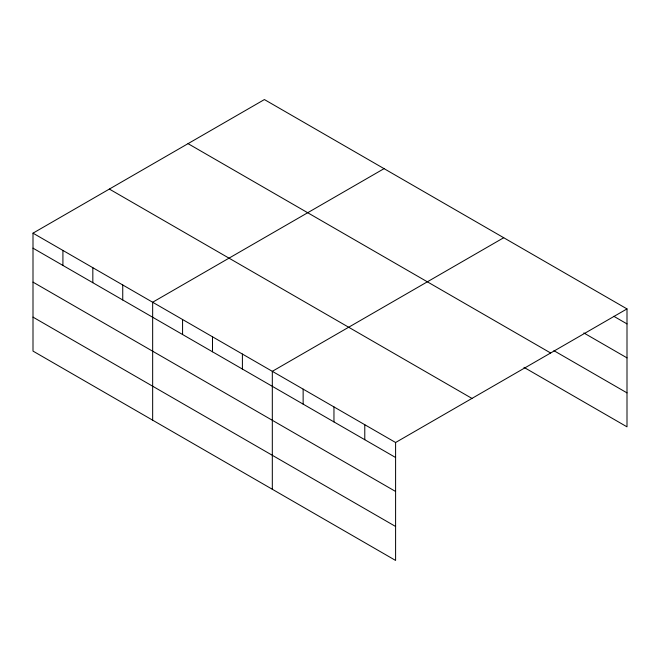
<?xml version="1.0" encoding="UTF-8"?>
<svg xmlns="http://www.w3.org/2000/svg" width="660" height="660" viewBox="0 0 660 660"><rect width="100%" height="100%" fill="white"/><g stroke="black" fill="none" stroke-linecap="round" stroke-linejoin="round"><path stroke-width="0.99" d="M395.596 491.469L395.596 442.505L33 233.161L33 351.095L395.596 560.439L395.596 491.469L33 282.125M523.974 367.356L627 426.838L627 308.905L264.404 99.561L33 233.161M384.062 168.646L152.658 302.239L152.658 420.181M503.72 237.724L272.316 371.324L272.316 489.266M395.596 442.505L627 308.905M613.792 316.28L627 323.903M583.852 332.962L627 357.877M553.913 350.674L627 392.873M188.042 143.649L550.638 352.993M109.362 189.073L471.958 398.417M33 248.16L395.596 457.504M33 317.122L395.596 526.474M364.782 424.71L364.782 439.709M333.96 406.915L333.96 421.913M303.138 389.12L303.138 404.118M242.401 354.057L242.401 369.055M212.487 336.781L212.487 351.78M182.572 319.514L182.572 334.513M122.743 284.971L122.743 299.97M92.829 267.696L92.829 282.695M62.915 250.429L62.915 265.427"/></g></svg>
